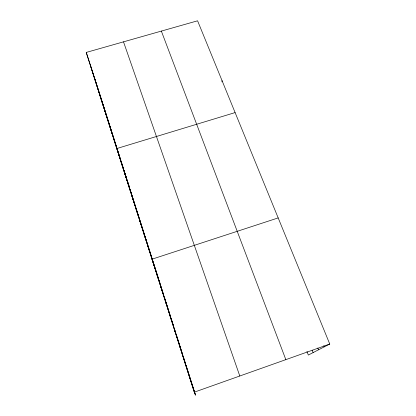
<?xml version="1.0" encoding="UTF-8"?>
<svg xmlns="http://www.w3.org/2000/svg" width="416" height="416" viewBox="0 0 416 416"><rect width="100%" height="100%" fill="white"/><g stroke="black" fill="none" stroke-linecap="round" stroke-linejoin="round"><path stroke-width="0.62" d="M221.962 81.864L222.04 80.621M191.35 381.992L195.556 395.2L194.298 392.168L86.247 52.426L197.579 20.8L329.753 344.037L308.339 355.051L306.92 351.447M194.298 392.168L329.753 344.037M278.179 217.916L152.006 259.189L156.14 271.736M235.108 112.585L116.813 148.538L124.53 172.307M323.83 345.634L324.319 346.835M317.819 348.01L318.542 349.804M312.182 350.194L313.134 352.586M161.356 31.091L285.839 359.642M189.249 376.293L189.784 377.744M184.293 360.708L194.615 392.938M123.51 41.839L239.793 376.002M179.426 345.41L180.367 348.145M174.652 330.392L175.786 333.731M169.957 315.64L171.278 319.566M165.35 301.153L166.847 305.64M160.826 286.915L162.495 291.949M156.374 272.932L158.215 278.491L113.058 136.526M147.836 246.074L149.984 252.616M156.312 272.262L159.058 280.602M159.411 281.663L159.931 283.254L158.995 280.311M135.73 208.01L138.299 215.883M139.698 220.49L142.132 227.937M143.733 233.178L146.026 240.178M113.209 137.197L116.501 147.358M124.712 172.864L126.656 178.864M126.844 179.431L127.951 182.842M128.133 183.409L129.553 187.782L127.384 180.97M120.479 160.061L123.547 169.504M124.202 171.761L127.15 180.835M127.982 183.654L130.811 192.338M131.825 195.733L134.529 204.022M86.247 52.426L102.601 103.074M99.325 93.538L106.319 115.341M106.158 115.034L109.663 125.856M109.658 126.032L112.856 135.907L90.303 64.99M102.788 103.672L104.114 107.843M104.494 109.034L105.446 112.013M105.633 112.616L108.321 121.061M108.519 121.675L111.238 130.229M111.436 130.848L112.029 132.704M112.424 133.942L114.192 139.516M114.379 140.104L114.941 141.866M115.315 143.042L120.026 157.851M120.219 158.444L120.796 160.254M121.56 162.666L123.287 168.095M124.067 170.539L126.204 177.263M130.307 190.148L132.558 197.236M132.751 197.824L135.798 207.402M135.985 208L139.074 217.708M139.266 218.317L142.402 228.155M142.594 228.769L144.092 233.48M144.846 235.836L145.782 238.779M145.969 239.366L152.854 261.009M153.046 261.622L156.172 271.44M156.369 272.054L158.246 277.95M160.129 283.873L161.112 286.957M161.502 288.189L163.66 294.965M164.414 297.341L167.44 306.847M167.632 307.45L170.7 317.096M171.47 319.519L173.612 326.248M174.392 328.697L174.975 330.533M175.172 331.146L175.739 332.92M176.488 335.286L179.124 343.569M179.317 344.172L182.759 354.983M183.139 356.184L185.661 364.109M186.051 365.331L187.018 368.378M187.216 368.987L191.157 381.373M94.687 78.562L126.656 179.057M126.854 179.473L195.276 394.524M158.408 279.105L184.839 362.201"/></g></svg>
